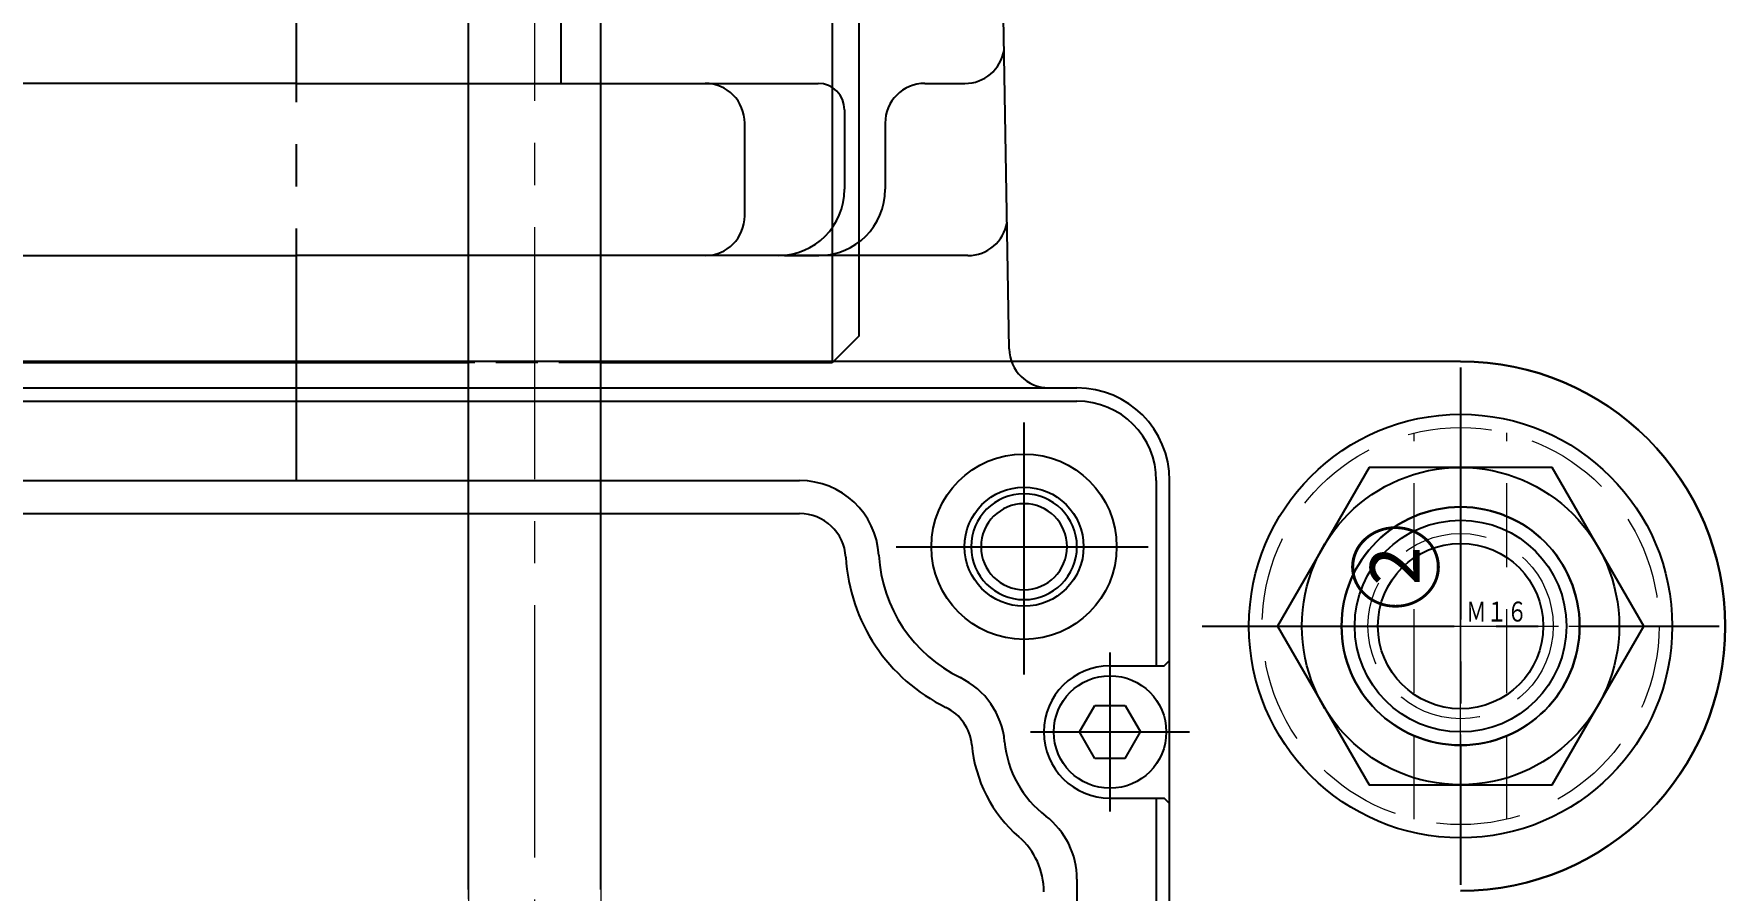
# Model space of a CAD drawing. Header units: millimetres. Extents: x 0 to 51411, y 0 to 16902.
# Drawn here: x 5781.6 to 5909.5, y 12067.7 to 12132.4 of the extents above; entities that cross this region are included whole.
import ezdxf

# ---------------------------------------------------------------- set-up
doc = ezdxf.new("R2010")
doc.units = ezdxf.units.MM
for name, pattern in [('CENTER2', [28.575, 19.05, -3.175, 3.175, -3.175]), ('HIDDEN', [9.525, 6.35, -3.175]), ('HIDDEN2', [4.7625, 3.175, -1.5875])]:
    doc.linetypes.add(name, pattern=pattern)
for name, color, linetype, lineweight in [('01_外形線', 7, 'Continuous', 25), ('03_かくれ線', 6, 'HIDDEN2', 13), ('04_HIDDEN', 2, 'HIDDEN', 13), ('04_中心線', 1, 'CENTER2', 9), ('05_CENTER', 4, 'CENTER2', 13)]:
    doc.layers.add(name, color=color, linetype=linetype, lineweight=lineweight)
doc.layers.add('10_DRAFT', color=8, linetype='Continuous', lineweight=0, plot=False)
doc.styles.add('KANJI0', font='txt.shx', dxfattribs={"width": 0.9, "height": 30, "bigfont": 'bigfont'})
doc.styles.add('KSS_TXT', font='txt.shx', dxfattribs={"bigfont": 'extfont2.shx'})

# ---------------------------------------------------------------- blocks, each defined once
blk = doc.blocks.new('M8Tz_1_1_1')
at = {"color": 0}
for radius in [4, 3.25]:
    blk.add_circle((0, 0), radius, dxfattribs=at)
at = {"layer": '05_CENTER'}
for p, q in [((0, -6.92), (0, 6.92)), ((6.92, 0), (-6.92, 0))]:
    blk.add_line(p, q, dxfattribs=at)
blk = doc.blocks.new('A$C7DDD08DF_1_1')
at = {"color": 0}
blk.add_line((90, 170), (90, 0), dxfattribs=at)
blk.add_circle((70, 170), 9, dxfattribs=at)
blk.add_arc((70, 170), 20, 0, 180, dxfattribs=at)
at = {"layer": '05_CENTER'}
for p, q in [((70, 155.96), (70, 184.04)), ((84.04, 170), (55.96, 170))]:
    blk.add_line(p, q, dxfattribs=at)
blk.add_blockref('M8Tz_1_1_1', (76, 137))
blk = doc.blocks.new('GM-SHYF-RH 0.1kW、1／144、200V、60Hza_1_1')
at = {"color": 0, "linetype": 'CENTER2'}
for p, q in [((-62, 42.49), (-62, 54.51)), ((-76, 32.34), (-76, 51.66)), ((-55.99, 48.5), (-68.01, 48.5)), ((-66.34, 42), (-85.66, 42)), ((-81, -13), (-226.96, -13))]:
    blk.add_line(p, q, dxfattribs=at)
at = {"color": 0}
for p, q in [((46, 53), (-81, 53)), ((-67, 52.6), (-67.4, 53)), ((-67, 48.5), (-67, 52.6)), ((-56.6, 53), (-57, 52.6)), ((-57, 48.5), (-57, 52.6)), ((-81, 52), (-67, 52)), ((-57, 52), (23, 52)), ((-64, 49.65), (-62, 50.81)), ((-60, 49.65), (-62, 50.81)), ((-64, 47.35), (-64, 49.65)), ((-60, 49.65), (-60, 47.35)), ((-62, 46.19), (-64, 47.35)), ((-60, 47.35), (-62, 46.19)), ((-88, -67), (-88, 46)), ((-87, -67), (-87, 46)), ((-50.88, 46), (16.88, 46)), ((-90.95, 40.88), (-116, 40.45)), ((-111, 34.5), (-111, 37.53)), ((-98, 37.76), (-98, -13)), ((-108, 31.5), (-103, 31.5)), ((-109, 28.43), (-103, 28.43)), ((-111, -13), (-111, 26.43)), ((-98, 23.89), (-98, 26.5)), ((-81, -46.03), (-81, 25.03)), ((-78.5, -46.03), (-78.5, 25.03)), ((-101, 20.89), (-108, 20.89)), ((-111, 7), (-116, 7)), ((-111, -13), (-111, -52.43)), ((-98, -63.76), (-98, -13))]:
    blk.add_line(p, q, dxfattribs=at)
for centre, radius in [((-62, 48.5), 4.25), ((-76, 42), 7), ((-76, 42), 4.5)]:
    blk.add_circle(centre, radius, dxfattribs=at)
for centre, radius, start, end in [((-81, 46), 7, 90, 180), ((-81, 46), 6, 90, 180), ((-62, 48.5), 5, 180, 0), ((-50.88, 40), 6, 90, 142.6165), ((-91, 43.88), 3, 271, 0), ((-62, 48.5), 8, 275.2677, 322.6165), ((-49.93, 38), 5.5, 90, 138.9853), ((-62, 48.5), 10.5, 275.2677, 318.9853), ((-114, 37.53), 3, 0, 80.2799), ((-101, 37.76), 3, 0, 80.2799), ((-60.71, 34.56), 6, 95.2677, 154.0431), ((-76, 42), 11, 273.3723, 334.0431), ((-60.71, 34.56), 3.5, 95.2677, 154.0431), ((-76, 42), 13.5, 273.3723, 334.0431), ((-108, 34.5), 3, 180, 270), ((-103, 26.5), 5, 0, 90), ((-75, 25.03), 6, 93.3723, 180), ((-109, 26.43), 2, 90, 180), ((-103, 23.43), 5, 0, 90), ((-75, 25.03), 3.5, 93.3723, 180), ((-108, 17.89), 3, 90, 180), ((-101, 17.89), 3, 0, 90)]:
    blk.add_arc(centre, radius, start, end, dxfattribs=at)
blk = doc.blocks.new('A$C053E2500_1_1')
at = {"color": 0}
blk.add_line((-90, 170), (-90, 0), dxfattribs=at)
blk.add_circle((-70, 170), 9, dxfattribs=at)
blk.add_arc((-70, 170), 20, 0, 180, dxfattribs=at)
at = {"layer": '05_CENTER'}
for p, q in [((-70, 155.96), (-70, 184.04)), ((-55.96, 170), (-84.04, 170))]:
    blk.add_line(p, q, dxfattribs=at)
blk = doc.blocks.new('16b_1_1_1')
at = {"color": 0, "linetype": 'CENTER2'}
for p, q in [((0, 19.54), (0, -19.54)), ((-19.54, 0), (19.54, 0))]:
    blk.add_line(p, q, dxfattribs=at)
at = {"color": 0}
for p, q in [((-6.92, 11.99), (-13.85, 0)), ((6.93, 11.99), (-6.92, 11.99)), ((13.85, 0), (6.93, 11.99)), ((-13.85, 0), (-6.92, -11.99)), ((6.93, -11.99), (13.85, 0)), ((-6.92, -11.99), (6.93, -11.99))]:
    blk.add_line(p, q, dxfattribs=at)
for radius in [16, 11.99, 8, 6.25]:
    blk.add_circle((0, 0), radius, dxfattribs=at)
at = {"layer": '10_DRAFT', "style": 'KANJI0', "width": 0.82}
blk.add_text('Ｍ１６', height=1.714, dxfattribs=at).set_placement((0.41, 0.18))
blk = doc.blocks.new('MUCAF205Ja_1_1')
at = {"layer": '05_CENTER', "color": 0}
blk.add_line((0, 52.5), (0, -52.5), dxfattribs=at)
blk = doc.blocks.new('A$C3A271515_1_1')
at = {"color": 0}
for radius in [15, 8, 7]:
    blk.add_circle((0, 0), radius, dxfattribs=at)
at = {"layer": '04_HIDDEN'}
for p, q in [((-14.59, 3.5), (14.59, 3.5)), ((-14.59, -3.5), (14.59, -3.5))]:
    blk.add_line(p, q, dxfattribs=at)
at = {"layer": '05_CENTER'}
for p, q in [((0, 18), (0, -18)), ((-18, 0), (18, 0))]:
    blk.add_line(p, q, dxfattribs=at)
at = {"layer": '10_DRAFT', "style": 'KSS_TXT'}
blk.add_text('②', height=6, dxfattribs=at).set_placement((1.17, 1.61))
blk = doc.blocks.new('A$C136408E9_1_1')
for name, p, rotation in [('A$C053E2500_1_1', (-265, 0), 90), ('16b_1_1_1', (-435, -70), 180)]:
    blk.add_blockref(name, p, dxfattribs=dict(rotation=rotation))
at = {"color": 4, "rotation": 180}
blk.add_blockref('MUCAF205Ja_1_1', (-360, 0), dxfattribs=at)
at = {"layer": '04_HIDDEN', "rotation": 270}
blk.add_blockref('A$C3A271515_1_1', (-435, -70), dxfattribs=at)

msp = doc.modelspace()

# ---------------------------------------------------------------- linework, layer by layer
at = {"layer": '01_外形線'}
for p, q in [((5814.467, 12067.74), (5814.467, 12174.94)), ((5824.467, 12067.74), (5824.467, 12174.94)), ((5841.967, 12167.34), (5841.967, 12107.54)), ((5843.967, 12165.34), (5843.967, 12109.54)), ((5843.967, 12109.54), (5841.967, 12107.54)), ((5814.467, 12107.54), (5529.467, 12107.54)), ((5841.967, 12107.54), (5824.467, 12107.54))]:
    msp.add_line(p, q, dxfattribs=at)
at = {"layer": '03_かくれ線'}
msp.add_line((5824.467, 12107.54), (5814.467, 12107.54), dxfattribs=at)
msp.add_lwpolyline([(5824.467, 12067.74), (5824.467, 12019.387), (5823.52, 12018.44), (5815.414, 12018.44), (5814.467, 12019.387), (5814.467, 12067.74)], dxfattribs=at)
at = {"layer": '04_中心線'}
msp.add_line((5819.467, 12174.94), (5819.467, 12014.888), dxfattribs=at)

# ---------------------------------------------------------------- block references
at = {"color": 4, "rotation": 270.0000000000001}
msp.add_blockref('GM-SHYF-RH 0.1kW、1／144、200V、60Hza_1_1', (5814.467, 12017.64), dxfattribs=at)
at = {"rotation": 180}
msp.add_blockref('A$C136408E9_1_1', (5454.467, 12017.64), dxfattribs=at)
at = {"xscale": -1, "rotation": 270}
msp.add_blockref('A$C7DDD08DF_1_1', (5719.467, 12017.64), dxfattribs=at)

doc.saveas('drawing.dxf')
